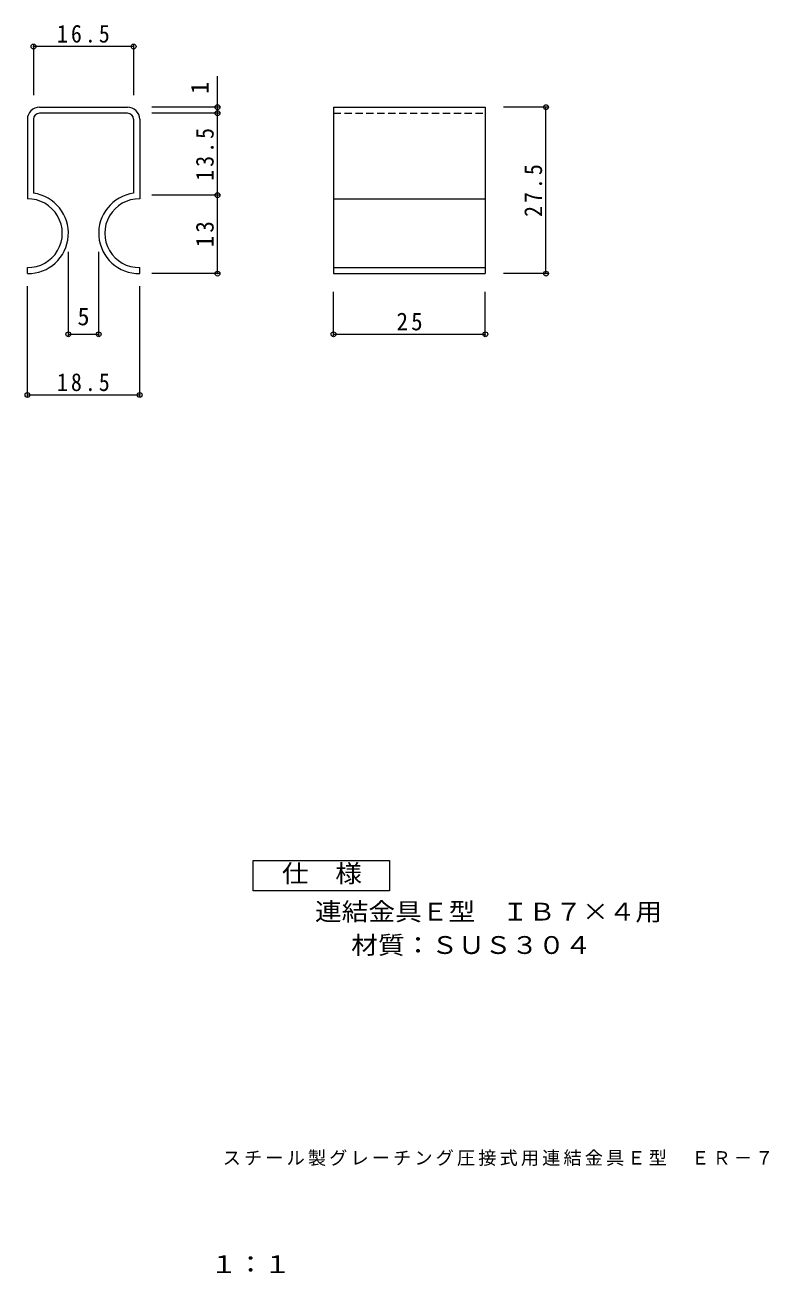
# Model space of a CAD drawing. Units: millimetres on the paper. Extents: x -51 to 71, y -132 to 74.
import ezdxf
from ezdxf.enums import TextEntityAlignment as Align

# ---------------------------------------------------------------- set-up
doc = ezdxf.new("R2010")
doc.units = ezdxf.units.MM
doc.header["$PDMODE"] = 32
doc.header["$PDSIZE"] = 0.8
doc.linetypes.add('DASHED1', pattern=[1.8, 1.2, -0.6])
doc.layers.add('F-3_F-3ﾚｲﾔ', color=4, linetype='Continuous', lineweight=9)
doc.layers.add('F-4_F-4ﾚｲﾔ', color=7, linetype='Continuous', lineweight=9)
doc.layers.add('F-5_F-5ﾚｲﾔ', color=7, linetype='Continuous')
doc.styles.add('ＭＳ ゴシック', font='')
doc.styles.get('ＭＳ ゴシック').set_extended_font_data('MS Gothic')

msp = doc.modelspace()

# ---------------------------------------------------------------- linework, layer by layer
at = {"layer": 'F-3_F-3ﾚｲﾔ'}
for p, q in [((-48.846, 60.225), (-34.333, 60.225)), ((-0.392, 60.225), (24.608, 60.225)), ((24.608, 60.225), (24.608, 32.801)), ((-50.833, 58.225), (-50.833, 45.109)), ((-49.833, 58.225), (-49.833, 46.048)), ((-34.333, 59.225), (-48.833, 59.225)), ((-33.333, 58.225), (-33.333, 46.048)), ((-32.333, 58.225), (-32.333, 45.109)), ((-0.392, 45.109), (24.608, 45.109)), ((-50.833, 32.801), (-50.833, 33.801)), ((-32.333, 32.801), (-32.333, 33.801)), ((-0.392, 33.801), (24.608, 33.801))]:
    msp.add_line(p, q, dxfattribs=at)
at = {"layer": 'F-3_F-3ﾚｲﾔ', "linetype": 'DASHED1'}
msp.add_line((-0.392, 59.225), (24.608, 59.225), dxfattribs=at)
at = {"layer": 'F-3_F-3ﾚｲﾔ'}
msp.add_lwpolyline([(-0.392, 60.225), (-0.392, 32.801), (24.608, 32.801)], dxfattribs=at)
for centre, radius, start, end in [((-48.833, 58.225), 2, 90, 180), ((-34.333, 58.225), 2, 0, 90), ((-48.833, 58.225), 1, 90, 180), ((-34.333, 58.225), 1, 0, 90), ((-50.737, 39.455), 6.655, 269.17687, 82.18898), ((-32.428, 39.455), 6.655, 97.81102, 270.82313), ((-50.737, 39.455), 5.655, 269.03129, 90.96871), ((-32.428, 39.455), 5.655, 89.03129, 270.96871)]:
    msp.add_arc(centre, radius, start, end, dxfattribs=at)
at = {"layer": 'F-4_F-4ﾚｲﾔ'}
for p, q in [((-49.833, 70.525), (-49.833, 62.225)), ((-33.333, 70.225), (-49.833, 70.225)), ((-33.333, 70.525), (-33.333, 62.225)), ((-19.505, 59.225), (-19.505, 65.334)), ((-19.205, 60.225), (-30.333, 60.225)), ((34.908, 60.225), (27.608, 60.225)), ((34.608, 32.801), (34.608, 60.225)), ((-19.205, 59.225), (-30.333, 59.225)), ((-19.505, 45.725), (-19.505, 59.225)), ((-19.205, 45.725), (-30.333, 45.725)), ((-19.505, 32.801), (-19.505, 45.725)), ((-44.083, 22.501), (-44.083, 36.401)), ((-39.083, 22.501), (-39.083, 36.401)), ((-19.205, 32.801), (-30.333, 32.801)), ((34.908, 32.801), (27.608, 32.801)), ((-50.833, 12.501), (-50.833, 30.744)), ((-32.333, 12.501), (-32.333, 30.744)), ((-0.392, 22.501), (-0.392, 29.801)), ((24.608, 22.501), (24.608, 29.801)), ((-44.083, 22.801), (-39.083, 22.801)), ((-0.392, 22.801), (24.608, 22.801)), ((-50.833, 12.801), (-32.333, 12.801))]:
    msp.add_line(p, q, dxfattribs=at)
at = {"layer": 'F-4_F-4ﾚｲﾔ', "color": 2}
msp.add_lwpolyline([(-13.662, -68.896), (-13.662, -63.896), (8.838, -63.896), (8.838, -68.896)], close=True, dxfattribs=at)
at = {"layer": 'F-4_F-4ﾚｲﾔ'}
for p in [(-49.833, 70.225), (-33.333, 70.225), (-19.505, 60.225), (34.608, 60.225), (-19.505, 59.225), (-19.505, 45.725), (-19.505, 32.801), (34.608, 32.801), (-44.083, 22.801), (-39.083, 22.801), (-0.392, 22.801), (24.608, 22.801), (-50.833, 12.801), (-32.333, 12.801)]:
    msp.add_point(p, dxfattribs=at)

# ---------------------------------------------------------------- texts
at = {"layer": 'F-4_F-4ﾚｲﾔ', "style": 'ＭＳ ゴシック'}
msp.add_text('1', height=2.933, rotation=90, dxfattribs=at).set_placement((-20.105, 62.422), align=Align.BOTTOM_LEFT)
msp.add_text('5', height=2.933, dxfattribs=at).set_placement((-42.583, 23.401), align=Align.BOTTOM_LEFT)
at = {"layer": 'F-4_F-4ﾚｲﾔ', "color": 2, "style": 'ＭＳ ゴシック', "width": 1.1}
for s, p in [('仕\u3000様', (-8.912, -68.396)), ('連結金具Ｅ型\u3000ＩＢ７×４用', (-3.453, -74.688)), ('材質：ＳＵＳ３０４', (2.518, -80.188)), ('１：１', (-20.662, -132.771))]:
    msp.add_text(s, height=2.933, dxfattribs=at).set_placement(p, align=Align.BOTTOM_LEFT)
at = {"layer": 'F-4_F-4ﾚｲﾔ', "char_height": 2.933, "attachment_point": 7, "style": 'ＭＳ ゴシック'}
for s, insert in [('\\T1.28;\\W0.9;16.5', (-45.958, 70.825)), ('\\T1.27;\\W0.95;25', (9.983, 23.401)), ('\\T1.28;\\W0.9;18.5', (-45.958, 13.401))]:
    msp.add_mtext(s, dxfattribs=dict(at, insert=insert))
at = {"layer": 'F-4_F-4ﾚｲﾔ', "char_height": 2.933, "attachment_point": 7, "rotation": 90, "style": 'ＭＳ ゴシック'}
for s, insert in [('\\T1.28;\\W0.9;13.5', (-20.105, 48.1)), ('\\T1.28;\\W0.9;27.5', (34.008, 42.138)), ('\\T1.27;\\W0.95;13', (-20.105, 37.138))]:
    msp.add_mtext(s, dxfattribs=dict(at, insert=insert))
at = {"layer": 'F-5_F-5ﾚｲﾔ', "insert": (-18.662, -114.267), "char_height": 2.199, "attachment_point": 7, "style": 'ＭＳ ゴシック'}
msp.add_mtext('\\T1.17;スチール製グレーチング圧接式用連結金具Ｅ型\u3000ＥＲ－７', dxfattribs=at)

doc.saveas('drawing.dxf')
